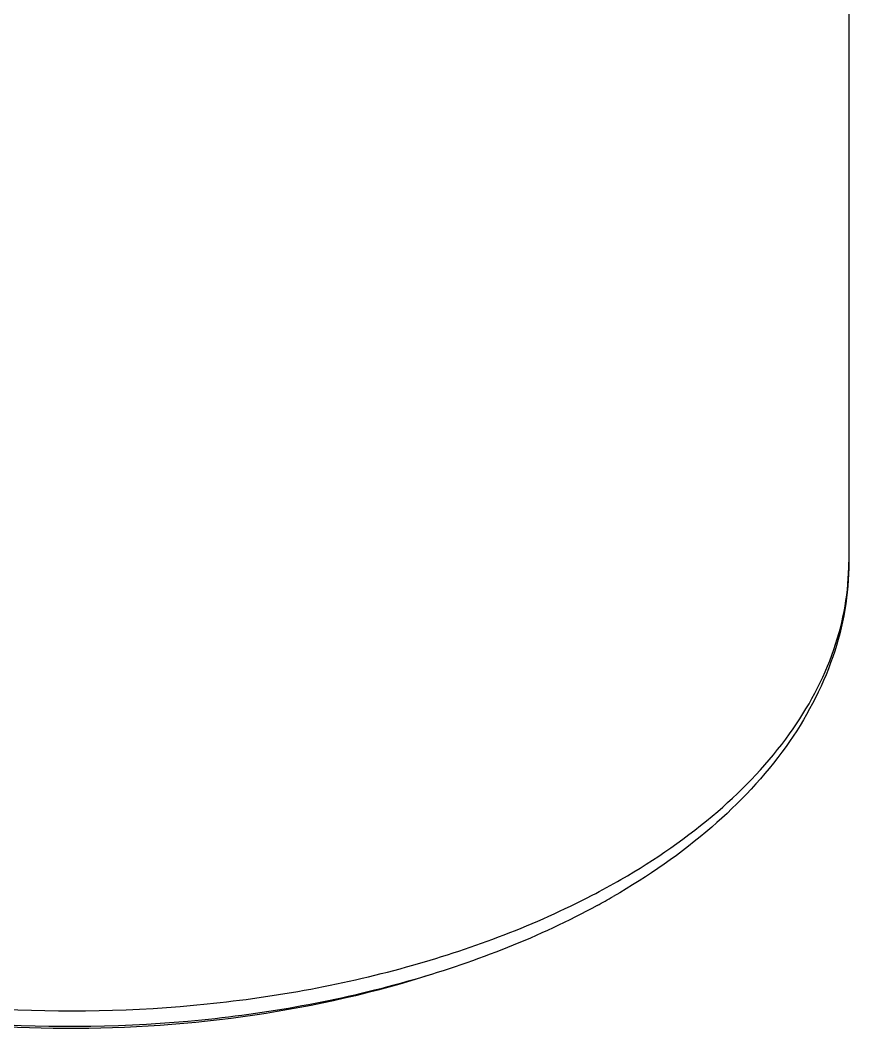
# Model space of a CAD drawing. Header units: millimetres. Extents: x 0 to 1189, y 0 to 841.
# Drawn here: x 719.3 to 774.7, y 315.4 to 382.9 of the extents above; entities that cross this region are included whole.
import ezdxf

# ---------------------------------------------------------------- set-up
doc = ezdxf.new("R2010")
doc.units = ezdxf.units.MM
doc.header["$LTSCALE"] = 65.395
doc.layers.get('0').update_dxf_attribs({"linetype": 'CONTINUOUS'})
doc.layers.add('SURFACES', color=7, linetype='CONTINUOUS')

msp = doc.modelspace()

# ---------------------------------------------------------------- linework, layer by layer
at = {"color": 9, "linetype": 'Continuous'}
msp.add_arc((733.871, 369.807), 51.229, 297.50429, 299.97473, dxfattribs=at)
at = {"color": 7, "linetype": 'Continuous'}
msp.add_arc((733.906, 367.669), 50.092, 298.59682, 299.9947, dxfattribs=at)
for points, knots in [([(757.882, 323.688), (754.003, 321.572), (745.336, 318.183), (731.331, 315.592), (716.662, 315.376), (704.622, 317.221), (695.656, 319.934), (689.579, 322.481), (684.159, 325.532), (679.501, 329.046), (675.705, 332.98), (672.869, 337.284), (671.1, 341.883), (670.696, 345.086), (670.696, 346.659)], [0, 0, 0, 0, 0.129093, 0.269364, 0.414138, 0.555751, 0.623198, 0.687397, 0.747878, 0.804448, 0.857257, 0.906827, 0.954035, 1, 1, 1, 1]), ([(774.696, 346.659), (774.696, 345.589), (774.513, 343.43), (773.412, 339.146), (770.635, 333.971), (765.521, 328.562), (761.273, 325.628), (758.948, 324.286)], [0, 0, 0, 0, 0.112259, 0.225895, 0.462147, 0.7185, 1, 1, 1, 1]), ([(746.865, 319.094), (742.997, 317.845), (734.854, 316.007), (722.304, 315.142), (709.78, 316.121), (701.676, 318.035), (697.837, 319.322)], [0, 0, 0, 0, 0.245116, 0.500655, 0.755853, 1, 1, 1, 1])]:
    msp.add_open_spline(points, degree=3, knots=knots, dxfattribs=at)
at = {"color": 9, "linetype": 'Continuous'}
for points, knots in [([(759.466, 325.43), (761.749, 326.748), (765.889, 329.6), (770.835, 334.795), (773.491, 339.69), (774.525, 343.683), (774.696, 345.675), (774.696, 346.659)], [0, 0, 0, 0, 0.289589, 0.548633, 0.781636, 0.891838, 1, 1, 1, 1]), ([(670.833, 344.488), (671.01, 343.076), (671.733, 340.212), (673.807, 336.146), (676.828, 332.309), (680.727, 328.77), (685.424, 325.585), (692.84, 321.783), (703.536, 318.343), (717.411, 316.412), (731.681, 316.704), (745.283, 319.196), (753.726, 322.388), (757.529, 324.368)], [0, 0, 0, 0, 0.042993, 0.088289, 0.136985, 0.189732, 0.246768, 0.307982, 0.441053, 0.583899, 0.729512, 0.870439, 1, 1, 1, 1])]:
    msp.add_open_spline(points, degree=3, knots=knots, dxfattribs=at)
at = {"layer": 'SURFACES', "color": 7, "linetype": 'Continuous'}
msp.add_line((774.696, 409.554), (774.696, 346.659), dxfattribs=at)

doc.saveas('drawing.dxf')
